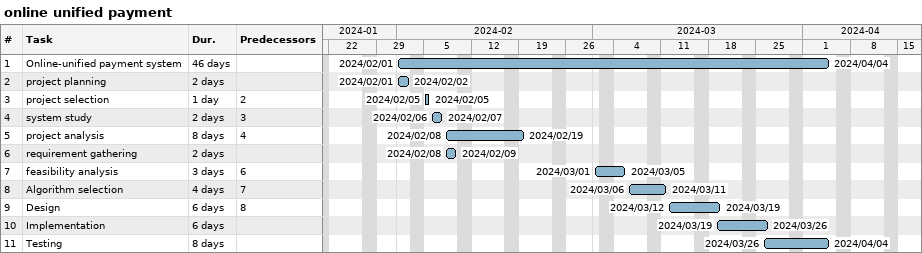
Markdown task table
online unified payment

| ID | Task | Duration | Start | Finish | Predecessors |
|---|---|---|---|---|---|
| 1 | Online-unified payment system | 46d | 2024-02-01 | 2024-04-04 |  |
| 2 | project planning | 2d | 2024-02-01 | 2024-02-02 |  |
| 3 | project selection | 1d | 2024-02-05 | 2024-02-05 | 2 |
| 4 | system study | 2d | 2024-02-06 | 2024-02-07 | 3 |
| 5 | project analysis | 8d | 2024-02-08 | 2024-02-19 | 4 |
| 6 | requirement gathering | 2d | 2024-02-08 | 2024-02-09 |  |
| 7 | feasibility analysis | 3d | 2024-03-01 | 2024-03-05 | 6 |
| 8 | Algorithm selection | 4d | 2024-03-06 | 2024-03-11 | 7 |
| 9 | Design | 6d | 2024-03-12 | 2024-03-19 | 8 |
| 10 | Implementation | 6d | 2024-03-19 | 2024-03-26 |  |
| 11 | Testing | 8d | 2024-03-26 | 2024-04-04 |  |
